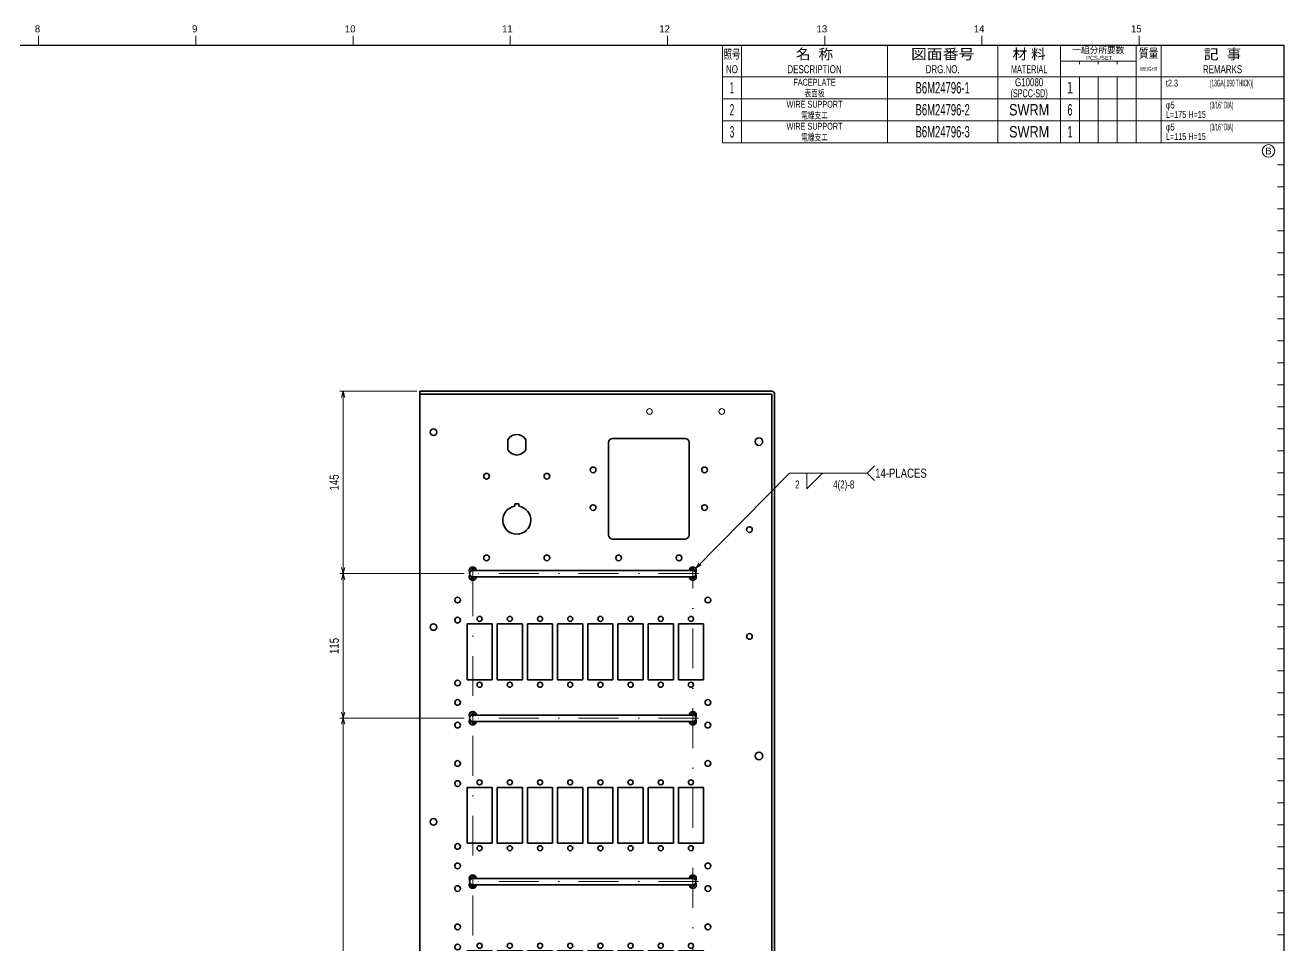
# Model space of a CAD drawing. Header units: millimetres. Extents: x 10 to 832, y 7 to 590.
# Drawn here: x 431.2 to 831.5, y 297.5 to 590.4 of the extents above; entities that cross this region are included whole.
import ezdxf
from ezdxf.enums import TextEntityAlignment as Align

# ---------------------------------------------------------------- set-up
doc = ezdxf.new("R2010")
doc.units = ezdxf.units.MM
doc.linetypes.add('DASHDOT', pattern=[25.3, 12.7, -6.3, 0, -6.3])
doc.linetypes.add('DIVIDE', pattern=[31.6, 12.7, -6.3, 0, -6.3, 0, -6.3])
for name, color, linetype in [('GR1_01', 7, 'Continuous'), ('GR1_03', 7, 'Continuous'), ('GR1_16', 7, 'Continuous'), ('図面枠B6M', 7, 'Continuous'), ('表題、部品表_01', 7, 'Continuous'), ('表題、部品表_02', 7, 'Continuous'), ('表題、部品表_03', 7, 'Continuous'), ('表題、部品表_Layer1', 7, 'Continuous')]:
    doc.layers.add(name, color=color, linetype=linetype)
doc.styles.add('HG丸ｺﾞｼｯｸM-PRO', font='')
doc.styles.get('HG丸ｺﾞｼｯｸM-PRO').set_extended_font_data('HG丸ｺﾞｼｯｸM-PRO')
pattern_1 = [(45, (0, 0), (-0.28284271, 0.28284271), [])]

# ---------------------------------------------------------------- blocks, each defined once
blk = doc.blocks.new('BLKF023')
at = {"layer": '図面枠B6M', "color": 4, "linetype": 'Continuous', "lineweight": 13}
for p, q in [((435.5, 587), (435.5, 584)), ((485.5, 587), (485.5, 584)), ((535.5, 587), (535.5, 584)), ((585.5, 587), (585.5, 584)), ((635.5, 587), (635.5, 584)), ((685.5, 587), (685.5, 584)), ((735.5, 587), (735.5, 584)), ((785.5, 587), (785.5, 584)), ((829.5, 567), (831.5, 567)), ((829.5, 560), (831.5, 560)), ((829.5, 553), (831.5, 553)), ((829.5, 546), (831.5, 546)), ((829.5, 539), (831.5, 539)), ((829.5, 532), (831.5, 532)), ((829.5, 525), (831.5, 525)), ((829.5, 518), (831.5, 518)), ((829.5, 511), (831.5, 511)), ((829.5, 504), (831.5, 504)), ((829.5, 497), (831.5, 497)), ((829.5, 490), (831.5, 490)), ((829.5, 483), (831.5, 483)), ((829.5, 476), (831.5, 476)), ((829.5, 469), (831.5, 469)), ((829.5, 462), (831.5, 462)), ((829.5, 455), (831.5, 455)), ((829.5, 448), (831.5, 448)), ((829.5, 441), (831.5, 441)), ((829.5, 434), (831.5, 434)), ((829.5, 427), (831.5, 427)), ((829.5, 420), (831.5, 420)), ((829.5, 413), (831.5, 413)), ((829.5, 406), (831.5, 406)), ((829.5, 399), (831.5, 399)), ((829.5, 392), (831.5, 392)), ((829.5, 385), (831.5, 385)), ((829.5, 378), (831.5, 378)), ((829.5, 371), (831.5, 371)), ((829.5, 364), (831.5, 364)), ((829.5, 357), (831.5, 357)), ((829.5, 350), (831.5, 350)), ((829.5, 343), (831.5, 343)), ((829.5, 336), (831.5, 336)), ((829.5, 329), (831.5, 329)), ((829.5, 322), (831.5, 322)), ((829.5, 315), (831.5, 315)), ((829.5, 308), (831.5, 308)), ((829.5, 301), (831.5, 301))]:
    blk.add_line(p, q, dxfattribs=at)
at = {"layer": '図面枠B6M', "color": 2, "linetype": 'Continuous', "lineweight": 25}
for p, q in [((35.5, 584), (831.5, 584)), ((831.5, 584), (831.5, 15))]:
    blk.add_line(p, q, dxfattribs=at)
at = {"layer": '図面枠B6M', "color": 4, "linetype": 'Continuous', "lineweight": 13, "style": 'HG丸ｺﾞｼｯｸM-PRO', "width": 1.003994}
for s, height, p in [('8', 2.25, (434.29, 587.45)), ('9', 2.25, (484.29, 587.45)), ('10', 2.255, (532.9, 587.45)), ('11', 2.255, (582.9, 587.45)), ('12', 2.255, (632.9, 587.45)), ('13', 2.255, (682.9, 587.45)), ('14', 2.255, (732.9, 587.45)), ('15', 2.255, (782.9, 587.45))]:
    blk.add_text(s, height=height, dxfattribs=at).set_placement(p, align=Align.BOTTOM_LEFT)
blk = doc.blocks.new('BLKF025')
at = {"layer": '表題、部品表_02', "color": 4, "linetype": 'Continuous', "lineweight": 13}
for p, q in [((653, 574), (653, 567)), ((653, 574), (831.5, 574)), ((659, 574), (659, 567)), ((705.5, 574), (705.5, 567)), ((740.5, 574), (740.5, 567)), ((760.5, 574), (760.5, 567)), ((766.5, 574), (766.5, 567)), ((772.5, 574), (772.5, 567)), ((778.5, 567), (778.5, 574)), ((784.5, 574), (784.5, 567)), ((792.5, 574), (792.5, 567)), ((831.5, 574), (831.5, 567)), ((653, 567), (831.5, 567))]:
    blk.add_line(p, q, dxfattribs=at)
blk = doc.blocks.new('BLKF027')
at = {"layer": '表題、部品表_02', "color": 4, "linetype": 'Continuous', "lineweight": 13}
for p, q in [((653, 567), (653, 560)), ((653, 567), (831.5, 567)), ((659, 567), (659, 560)), ((705.5, 567), (705.5, 560)), ((740.5, 567), (740.5, 560)), ((760.5, 567), (760.5, 560)), ((766.5, 567), (766.5, 560)), ((772.5, 567), (772.5, 560)), ((778.5, 560), (778.5, 567)), ((784.5, 567), (784.5, 560)), ((792.5, 567), (792.5, 560)), ((831.5, 567), (831.5, 560)), ((653, 560), (831.5, 560))]:
    blk.add_line(p, q, dxfattribs=at)
blk = doc.blocks.new('BLKF030')
at = {"layer": '表題、部品表_01', "color": 4, "linetype": 'Continuous', "lineweight": 13}
for p, q in [((653, 584), (653, 574)), ((653, 584), (831.5, 584)), ((659, 584), (659, 574)), ((705.5, 584), (705.5, 574)), ((740.5, 584), (740.5, 574)), ((760.5, 584), (760.5, 574)), ((784.5, 584), (784.5, 574)), ((792.5, 584), (792.5, 574)), ((831.5, 584), (831.5, 574)), ((760.5, 579), (784.5, 579)), ((766.5, 578), (766.5, 579)), ((772.5, 579), (772.5, 578)), ((778.5, 579), (778.5, 578)), ((653, 574), (831.5, 574))]:
    blk.add_line(p, q, dxfattribs=at)
at = {"layer": '表題、部品表_01', "color": 3, "linetype": 'Continuous', "lineweight": 35, "style": 'HG丸ｺﾞｼｯｸM-PRO'}
for s, height, width, p in [('照号', 2.909, 0.651535, (656, 581.2)), ('名  称', 3.273, 1.042426, (682.25, 581.2)), ('図面番号', 3.273, 1.127518, (723, 581.2)), ('材 料', 3.273, 1.042439, (750.5, 581.2)), ('一組分所要数', 2.036, 0.966638, (772.5, 582.5)), ('PCS./SET.', 1.309, 0.862935, (773, 580)), ('質量', 2.909, 0.781842, (788.5, 581.5)), ('記  事', 3.273, 1.042426, (812, 581.2)), ('NO', 2.545, 0.740841, (656, 576.4)), ('DESCRIPTION', 2.5455, 0.741365, (682.25, 576.4)), ('DRG.NO.', 2.545, 0.741189, (723, 576.4)), ('MATERIAL', 2.545, 0.594756, (750.5, 576.4)), ('WEIGHT', 1.309, 0.635507, (788.5, 576.5)), ('REMARKS', 2.545, 0.742803, (812, 576.4))]:
    blk.add_text(s, height=height, dxfattribs=dict(at, width=width)).set_placement(p, align=Align.MIDDLE_CENTER)
blk = doc.blocks.new('BLKF029')
at = {"layer": '表題、部品表_01', "color": 3, "linetype": 'Continuous', "lineweight": 13}
blk.add_blockref('BLKF030', (0, 0), dxfattribs=at)
blk = doc.blocks.new('BLKF031')
at = {"layer": '表題、部品表_02', "color": 4, "linetype": 'Continuous', "lineweight": 13}
for p, q in [((653, 560), (653, 553)), ((653, 560), (831.5, 560)), ((659, 560), (659, 553)), ((705.5, 560), (705.5, 553)), ((740.5, 560), (740.5, 553)), ((760.5, 560), (760.5, 553)), ((766.5, 560), (766.5, 553)), ((772.5, 560), (772.5, 553)), ((778.5, 553), (778.5, 560)), ((784.5, 560), (784.5, 553)), ((792.5, 560), (792.5, 553)), ((831.5, 560), (831.5, 553)), ((653, 553), (831.5, 553))]:
    blk.add_line(p, q, dxfattribs=at)
blk = doc.blocks.new('BLKF034')
at = {"layer": 'GR1_16', "linetype": 'DIVIDE', "lineweight": 13}
h = blk.add_hatch(dxfattribs=at)
h.set_pattern_fill('_USER', color=4, scale=0.4, angle=45, style=0, pattern_type=0)
h.set_pattern_definition(pattern_1)
edge = h.paths.add_edge_path(flags=0)
edge.add_arc((573.55, 416.92), 1.2, 0, 216.8699, ccw=False)
edge.add_line((574.75, 416.92), (573.55, 416.92))
edge.add_arc((573.55, 415.92), 1, 90, 163.7398)
edge = h.paths.add_edge_path(flags=0)
edge.add_arc((573.55, 414.92), 1.2, 143.1301, 360)
edge.add_line((574.75, 414.92), (573.55, 414.92))
edge.add_arc((573.55, 415.92), 1, 196.2602, 270, ccw=False)
at = {"layer": 'GR1_16', "color": 4, "linetype": 'DIVIDE', "lineweight": 13}
for centre, start, end in [((573.55, 416.92), 0, 216.8699), ((573.55, 414.92), 143.1301, 0)]:
    blk.add_arc(centre, 1.2, start, end, dxfattribs=at)
blk = doc.blocks.new('BLKF035')
at = {"layer": 'GR1_16', "linetype": 'DIVIDE', "lineweight": 13}
h = blk.add_hatch(dxfattribs=at)
h.set_pattern_fill('_USER', color=4, scale=0.4, angle=45, style=0, pattern_type=0)
h.set_pattern_definition(pattern_1)
edge = h.paths.add_edge_path(flags=0)
edge.add_arc((643.55, 416.92), 1.2, 323.1301, 540)
edge.add_line((642.35, 416.92), (643.55, 416.92))
edge.add_arc((643.55, 415.92), 1, 16.2602, 90, ccw=False)
edge = h.paths.add_edge_path(flags=0)
edge.add_arc((643.55, 414.92), 1.2, -180, 36.8699, ccw=False)
edge.add_line((642.35, 414.92), (643.55, 414.92))
edge.add_arc((643.55, 415.92), 1, 270, 343.7398)
at = {"layer": 'GR1_16', "color": 4, "linetype": 'DIVIDE', "lineweight": 13}
for centre, start, end in [((643.55, 416.92), 323.1301, 180), ((643.55, 414.92), 180, 36.8699)]:
    blk.add_arc(centre, 1.2, start, end, dxfattribs=at)
blk = doc.blocks.new('BLKF036')
at = {"layer": 'GR1_16', "linetype": 'DIVIDE', "lineweight": 13}
h = blk.add_hatch(dxfattribs=at)
h.set_pattern_fill('_USER', color=4, scale=0.4, angle=45, style=0, pattern_type=0)
h.set_pattern_definition(pattern_1)
edge = h.paths.add_edge_path(flags=0)
edge.add_arc((573.55, 370.92), 1.2, 0, 216.8699, ccw=False)
edge.add_line((574.75, 370.92), (573.55, 370.92))
edge.add_arc((573.55, 369.92), 1, 90, 163.7398)
edge = h.paths.add_edge_path(flags=0)
edge.add_arc((573.55, 368.92), 1.2, 143.1301, 360)
edge.add_line((574.75, 368.92), (573.55, 368.92))
edge.add_arc((573.55, 369.92), 1, 196.2602, 270, ccw=False)
at = {"layer": 'GR1_16', "color": 4, "linetype": 'DIVIDE', "lineweight": 13}
for centre, start, end in [((573.55, 370.92), 0, 216.8699), ((573.55, 368.92), 143.1301, 0)]:
    blk.add_arc(centre, 1.2, start, end, dxfattribs=at)
blk = doc.blocks.new('BLKF037')
at = {"layer": 'GR1_16', "linetype": 'DIVIDE', "lineweight": 13}
h = blk.add_hatch(dxfattribs=at)
h.set_pattern_fill('_USER', color=4, scale=0.4, angle=45, style=0, pattern_type=0)
h.set_pattern_definition(pattern_1)
edge = h.paths.add_edge_path(flags=0)
edge.add_arc((643.55, 370.92), 1.2, 323.1301, 540)
edge.add_line((642.35, 370.92), (643.55, 370.92))
edge.add_arc((643.55, 369.92), 1, 16.2602, 90, ccw=False)
edge = h.paths.add_edge_path(flags=0)
edge.add_arc((643.55, 368.92), 1.2, -180, 36.8699, ccw=False)
edge.add_line((642.35, 368.92), (643.55, 368.92))
edge.add_arc((643.55, 369.92), 1, 270, 343.7398)
at = {"layer": 'GR1_16', "color": 4, "linetype": 'DIVIDE', "lineweight": 13}
for centre, start, end in [((643.55, 370.92), 323.1301, 180), ((643.55, 368.92), 180, 36.8699)]:
    blk.add_arc(centre, 1.2, start, end, dxfattribs=at)
blk = doc.blocks.new('BLKF038')
at = {"layer": 'GR1_16', "linetype": 'DIVIDE', "lineweight": 13}
h = blk.add_hatch(dxfattribs=at)
h.set_pattern_fill('_USER', color=4, scale=0.4, angle=45, style=0, pattern_type=0)
h.set_pattern_definition(pattern_1)
edge = h.paths.add_edge_path(flags=0)
edge.add_arc((573.55, 318.92), 1.2, 0, 216.8699, ccw=False)
edge.add_line((574.75, 318.92), (573.55, 318.92))
edge.add_arc((573.55, 317.92), 1, 90, 163.7398)
edge = h.paths.add_edge_path(flags=0)
edge.add_arc((573.55, 316.92), 1.2, 143.1301, 360)
edge.add_line((574.75, 316.92), (573.55, 316.92))
edge.add_arc((573.55, 317.92), 1, 196.2602, 270, ccw=False)
at = {"layer": 'GR1_16', "color": 4, "linetype": 'DIVIDE', "lineweight": 13}
for centre, start, end in [((573.55, 318.92), 0, 216.8699), ((573.55, 316.92), 143.1301, 0)]:
    blk.add_arc(centre, 1.2, start, end, dxfattribs=at)
blk = doc.blocks.new('BLKF039')
at = {"layer": 'GR1_16', "linetype": 'DIVIDE', "lineweight": 13}
h = blk.add_hatch(dxfattribs=at)
h.set_pattern_fill('_USER', color=4, scale=0.4, angle=45, style=0, pattern_type=0)
h.set_pattern_definition(pattern_1)
edge = h.paths.add_edge_path(flags=0)
edge.add_arc((643.55, 318.92), 1.2, 323.1301, 540)
edge.add_line((642.35, 318.92), (643.55, 318.92))
edge.add_arc((643.55, 317.92), 1, 16.2602, 90, ccw=False)
edge = h.paths.add_edge_path(flags=0)
edge.add_arc((643.55, 316.92), 1.2, -180, 36.8699, ccw=False)
edge.add_line((642.35, 316.92), (643.55, 316.92))
edge.add_arc((643.55, 317.92), 1, 270, 343.7398)
at = {"layer": 'GR1_16', "color": 4, "linetype": 'DIVIDE', "lineweight": 13}
for centre, start, end in [((643.55, 318.92), 323.1301, 180), ((643.55, 316.92), 180, 36.8699)]:
    blk.add_arc(centre, 1.2, start, end, dxfattribs=at)
blk = doc.blocks.new('FXTIP_ARROW_S')
at = {"color": 0, "linetype": 'Continuous', "lineweight": -2}
for q in [(-1, 0), (-0.97, 0.26), (-0.97, -0.26)]:
    blk.add_line((0, 0), q, dxfattribs=at)
blk = doc.blocks.new('FXTIP_ARROW_E')
at = {"color": 0, "linetype": 'Continuous', "lineweight": -2}
for q in [(-1, 0), (-0.97, 0.26), (-0.97, -0.26)]:
    blk.add_line((0, 0), q, dxfattribs=at)
blk = doc.blocks.new('BLKF059')
at = {"layer": 'GR1_03', "color": 3, "linetype": 'Continuous', "lineweight": 35}
for p, q in [((573.55, 416.92), (643.55, 416.92)), ((643.55, 414.92), (573.55, 414.92))]:
    blk.add_line(p, q, dxfattribs=at)
for centre, start, end in [((573.55, 415.92), 90, 270), ((643.55, 415.92), 270, 90)]:
    blk.add_arc(centre, 1, start, end, dxfattribs=at)
blk = doc.blocks.new('BLKF058')
at = {"layer": 'GR1_03', "color": 4, "linetype": 'DASHDOT', "lineweight": 13}
for p, q in [((573.55, 417.41), (573.55, 414.4)), ((643.55, 417.41), (643.55, 414.4)), ((645.33, 415.92), (571.79, 415.92))]:
    blk.add_line(p, q, dxfattribs=at)
at = {"layer": 'GR1_03', "color": 3, "linetype": 'Continuous', "lineweight": 35}
blk.add_blockref('BLKF059', (0, 0), dxfattribs=at)
blk = doc.blocks.new('BLKF061')
at = {"layer": 'GR1_03', "color": 3, "linetype": 'Continuous', "lineweight": 35}
for p, q in [((573.55, 370.92), (643.55, 370.92)), ((643.55, 368.92), (573.55, 368.92))]:
    blk.add_line(p, q, dxfattribs=at)
for centre, start, end in [((573.55, 369.92), 90, 270), ((643.55, 369.92), 270, 90)]:
    blk.add_arc(centre, 1, start, end, dxfattribs=at)
blk = doc.blocks.new('BLKF060')
at = {"layer": 'GR1_03', "color": 4, "linetype": 'DASHDOT', "lineweight": 13}
for p, q in [((645.33, 369.92), (571.79, 369.92)), ((573.55, 371.41), (573.55, 368.4)), ((643.55, 371.41), (643.55, 368.4))]:
    blk.add_line(p, q, dxfattribs=at)
at = {"layer": 'GR1_03', "color": 3, "linetype": 'Continuous', "lineweight": 35}
blk.add_blockref('BLKF061', (0, 0), dxfattribs=at)
blk = doc.blocks.new('BLKF063')
at = {"layer": 'GR1_03', "color": 3, "linetype": 'Continuous', "lineweight": 35}
for p, q in [((573.55, 318.92), (643.55, 318.92)), ((643.55, 316.92), (573.55, 316.92))]:
    blk.add_line(p, q, dxfattribs=at)
for centre, start, end in [((573.55, 317.92), 90, 270), ((643.55, 317.92), 270, 90)]:
    blk.add_arc(centre, 1, start, end, dxfattribs=at)
blk = doc.blocks.new('BLKF062')
at = {"layer": 'GR1_03', "color": 4, "linetype": 'DASHDOT', "lineweight": 13}
for p, q in [((645.33, 317.92), (571.79, 317.92)), ((573.55, 319.41), (573.55, 316.4)), ((643.55, 319.41), (643.55, 316.4))]:
    blk.add_line(p, q, dxfattribs=at)
at = {"layer": 'GR1_03', "color": 3, "linetype": 'Continuous', "lineweight": 35}
blk.add_blockref('BLKF063', (0, 0), dxfattribs=at)
blk = doc.blocks.new('BLKF077')
at = {"layer": 'GR1_01', "color": 3, "linetype": 'Continuous', "lineweight": 35}
for p, q in [((588.19, 438.1), (586.91, 438.1)), ((586.91, 437.33), (586.91, 438.1)), ((588.19, 437.33), (588.19, 438.1))]:
    blk.add_line(p, q, dxfattribs=at)
blk.add_arc((587.55, 432.92), 4.46, 98.2503, 81.7497, dxfattribs=at)
blk = doc.blocks.new('BLKF078')
at = {"layer": 'GR1_01', "color": 3, "linetype": 'Continuous', "lineweight": 35}
for p, q in [((584.69, 455.35), (584.69, 458.48)), ((590.41, 455.35), (590.41, 458.48))]:
    blk.add_line(p, q, dxfattribs=at)
for start, end in [(28.6816, 151.3184), (208.6816, 331.3184)]:
    blk.add_arc((587.55, 456.92), 3.26, start, end, dxfattribs=at)
blk = doc.blocks.new('BLKF079')
at = {"layer": 'GR1_01', "color": 3, "linetype": 'Continuous', "lineweight": 35}
for p, q in [((668.63, 473.92), (556.75, 473.92)), ((556.75, 473.92), (556.75, 471.92)), ((556.75, 473), (668.63, 473)), ((668.63, 473), (668.63, 142.84)), ((669.55, 142.84), (669.55, 473)), ((556.75, 143.92), (556.75, 471.92)), ((556.75, 141.92), (556.75, 143.92)), ((668.63, 142.84), (556.75, 142.84)), ((668.63, 141.92), (556.75, 141.92))]:
    blk.add_line(p, q, dxfattribs=at)
for centre, start, end in [((668.63, 473), 0, 90), ((668.63, 142.84), 270, 0)]:
    blk.add_arc(centre, 0.92, start, end, dxfattribs=at)
blk = doc.blocks.new('BLKF080')
at = {"layer": 'GR1_01', "color": 3, "linetype": 'Continuous', "lineweight": 35}
for p, q in [((616.75, 452.92), (616.75, 457.64)), ((641.07, 458.92), (618.03, 458.92)), ((642.35, 452.92), (642.35, 457.64)), ((616.75, 432.92), (616.75, 452.92)), ((642.35, 432.92), (642.35, 452.92)), ((616.75, 428.2), (616.75, 432.92)), ((642.35, 428.2), (642.35, 432.92)), ((641.07, 426.92), (618.03, 426.92))]:
    blk.add_line(p, q, dxfattribs=at)
for centre, start, end in [((618.03, 457.64), 90, 180), ((641.07, 457.64), 0, 90), ((618.03, 428.2), 180, 270), ((641.07, 428.2), 270, 0)]:
    blk.add_arc(centre, 1.28, start, end, dxfattribs=at)
blk = doc.blocks.new('BLKF076')
at = {"layer": 'GR1_01', "color": 3, "linetype": 'Continuous', "lineweight": 35}
for p, q in [((571.75, 399.92), (579.75, 399.92)), ((571.75, 382.16), (571.75, 399.92)), ((579.75, 399.92), (579.75, 382.16)), ((581.35, 399.92), (589.35, 399.92)), ((581.35, 382.16), (581.35, 399.92)), ((589.35, 399.92), (589.35, 382.16)), ((590.95, 399.92), (598.95, 399.92)), ((590.95, 382.16), (590.95, 399.92)), ((598.95, 399.92), (598.95, 382.16)), ((600.55, 399.92), (608.55, 399.92)), ((600.55, 382.16), (600.55, 399.92)), ((608.55, 399.92), (608.55, 382.16)), ((610.15, 399.92), (618.15, 399.92)), ((610.15, 382.16), (610.15, 399.92)), ((618.15, 399.92), (618.15, 382.16)), ((619.75, 399.92), (627.75, 399.92)), ((619.75, 382.16), (619.75, 399.92)), ((627.75, 399.92), (627.75, 382.16)), ((629.35, 399.92), (637.35, 399.92)), ((629.35, 382.16), (629.35, 399.92)), ((637.35, 399.92), (637.35, 382.16)), ((638.95, 399.92), (646.95, 399.92)), ((638.95, 382.16), (638.95, 399.92)), ((646.95, 399.92), (646.95, 382.16)), ((579.75, 382.16), (571.75, 382.16)), ((589.35, 382.16), (581.35, 382.16)), ((598.95, 382.16), (590.95, 382.16)), ((608.55, 382.16), (600.55, 382.16)), ((618.15, 382.16), (610.15, 382.16)), ((627.75, 382.16), (619.75, 382.16)), ((637.35, 382.16), (629.35, 382.16)), ((646.95, 382.16), (638.95, 382.16)), ((571.75, 347.92), (579.75, 347.92)), ((571.75, 330.16), (571.75, 347.92)), ((579.75, 347.92), (579.75, 330.16)), ((581.35, 347.92), (589.35, 347.92)), ((581.35, 330.16), (581.35, 347.92)), ((589.35, 347.92), (589.35, 330.16)), ((590.95, 347.92), (598.95, 347.92)), ((590.95, 330.16), (590.95, 347.92)), ((598.95, 347.92), (598.95, 330.16)), ((600.55, 347.92), (608.55, 347.92)), ((600.55, 330.16), (600.55, 347.92)), ((608.55, 347.92), (608.55, 330.16)), ((610.15, 347.92), (618.15, 347.92)), ((610.15, 330.16), (610.15, 347.92)), ((618.15, 347.92), (618.15, 330.16)), ((619.75, 347.92), (627.75, 347.92)), ((619.75, 330.16), (619.75, 347.92)), ((627.75, 347.92), (627.75, 330.16)), ((629.35, 347.92), (637.35, 347.92)), ((629.35, 330.16), (629.35, 347.92)), ((637.35, 347.92), (637.35, 330.16)), ((638.95, 347.92), (646.95, 347.92)), ((638.95, 330.16), (638.95, 347.92)), ((646.95, 347.92), (646.95, 330.16)), ((579.75, 330.16), (571.75, 330.16)), ((589.35, 330.16), (581.35, 330.16)), ((598.95, 330.16), (590.95, 330.16)), ((608.55, 330.16), (600.55, 330.16)), ((618.15, 330.16), (610.15, 330.16)), ((627.75, 330.16), (619.75, 330.16)), ((637.35, 330.16), (629.35, 330.16)), ((646.95, 330.16), (638.95, 330.16)), ((571.75, 295.92), (579.75, 295.92)), ((571.75, 278.16), (571.75, 295.92)), ((579.75, 295.92), (579.75, 278.16)), ((581.35, 295.92), (589.35, 295.92)), ((581.35, 278.16), (581.35, 295.92)), ((589.35, 295.92), (589.35, 278.16)), ((590.95, 295.92), (598.95, 295.92)), ((590.95, 278.16), (590.95, 295.92)), ((598.95, 295.92), (598.95, 278.16)), ((600.55, 295.92), (608.55, 295.92)), ((600.55, 278.16), (600.55, 295.92)), ((608.55, 295.92), (608.55, 278.16)), ((610.15, 295.92), (618.15, 295.92)), ((610.15, 278.16), (610.15, 295.92)), ((618.15, 295.92), (618.15, 278.16)), ((619.75, 295.92), (627.75, 295.92)), ((619.75, 278.16), (619.75, 295.92)), ((627.75, 295.92), (627.75, 278.16)), ((629.35, 295.92), (637.35, 295.92)), ((629.35, 278.16), (629.35, 295.92)), ((637.35, 295.92), (637.35, 278.16)), ((638.95, 295.92), (646.95, 295.92)), ((638.95, 278.16), (638.95, 295.92)), ((646.95, 295.92), (646.95, 278.16)), ((579.75, 278.16), (571.75, 278.16)), ((589.35, 278.16), (581.35, 278.16)), ((598.95, 278.16), (590.95, 278.16)), ((608.55, 278.16), (600.55, 278.16)), ((618.15, 278.16), (610.15, 278.16)), ((627.75, 278.16), (619.75, 278.16)), ((637.35, 278.16), (629.35, 278.16)), ((646.95, 278.16), (638.95, 278.16)), ((571.75, 243.92), (579.75, 243.92)), ((571.75, 226.16), (571.75, 243.92)), ((579.75, 243.92), (579.75, 226.16)), ((581.35, 243.92), (589.35, 243.92)), ((581.35, 226.16), (581.35, 243.92)), ((589.35, 243.92), (589.35, 226.16)), ((590.95, 243.92), (598.95, 243.92)), ((590.95, 226.16), (590.95, 243.92)), ((598.95, 243.92), (598.95, 226.16)), ((600.55, 243.92), (608.55, 243.92)), ((600.55, 226.16), (600.55, 243.92)), ((608.55, 243.92), (608.55, 226.16)), ((610.15, 243.92), (618.15, 243.92)), ((610.15, 226.16), (610.15, 243.92)), ((618.15, 243.92), (618.15, 226.16)), ((619.75, 243.92), (627.75, 243.92)), ((619.75, 226.16), (619.75, 243.92)), ((627.75, 243.92), (627.75, 226.16)), ((629.35, 243.92), (637.35, 243.92)), ((629.35, 226.16), (629.35, 243.92)), ((637.35, 243.92), (637.35, 226.16)), ((638.95, 243.92), (646.95, 243.92)), ((638.95, 226.16), (638.95, 243.92)), ((646.95, 243.92), (646.95, 226.16)), ((579.75, 226.16), (571.75, 226.16)), ((589.35, 226.16), (581.35, 226.16)), ((598.95, 226.16), (590.95, 226.16)), ((608.55, 226.16), (600.55, 226.16)), ((618.15, 226.16), (610.15, 226.16)), ((627.75, 226.16), (619.75, 226.16)), ((637.35, 226.16), (629.35, 226.16)), ((646.95, 226.16), (638.95, 226.16)), ((571.75, 191.92), (572.58, 191.92)), ((571.75, 174.16), (571.75, 191.92)), ((572.58, 191.92), (578.93, 191.92)), ((578.93, 191.92), (579.75, 191.92)), ((579.75, 191.92), (579.75, 174.16)), ((582.15, 174.16), (582.15, 191.92)), ((582.15, 191.92), (598.15, 191.92)), ((598.15, 191.92), (598.15, 174.16)), ((600.55, 191.92), (608.55, 191.92)), ((600.55, 174.16), (600.55, 191.92)), ((608.55, 191.92), (608.55, 174.16)), ((610.15, 191.92), (618.15, 191.92)), ((610.15, 174.16), (610.15, 191.92)), ((618.15, 191.92), (618.15, 174.16)), ((619.75, 191.92), (627.75, 191.92)), ((619.75, 174.16), (619.75, 191.92)), ((627.75, 191.92), (627.75, 174.16)), ((629.35, 191.92), (637.35, 191.92)), ((629.35, 174.16), (629.35, 191.92)), ((637.35, 191.92), (637.35, 174.16)), ((638.95, 191.92), (646.95, 191.92)), ((638.95, 174.16), (638.95, 191.92)), ((646.95, 191.92), (646.95, 174.16)), ((572.58, 174.16), (571.75, 174.16)), ((578.93, 174.16), (572.58, 174.16)), ((579.75, 174.16), (578.93, 174.16)), ((598.15, 174.16), (582.15, 174.16)), ((608.55, 174.16), (600.55, 174.16)), ((618.15, 174.16), (610.15, 174.16)), ((627.75, 174.16), (619.75, 174.16)), ((637.35, 174.16), (629.35, 174.16)), ((646.95, 174.16), (638.95, 174.16))]:
    blk.add_line(p, q, dxfattribs=at)
at = {"layer": 'GR1_01', "color": 254, "linetype": 'Continuous', "lineweight": 13}
for centre in [(629.75, 467.52), (652.75, 467.52)]:
    blk.add_circle(centre, 0.9, dxfattribs=at)
at = {"layer": 'GR1_01', "color": 3, "linetype": 'Continuous', "lineweight": 35}
for centre, radius in [((561.05, 460.92), 1.04), ((664.55, 457.92), 1.2), ((611.83, 448.92), 0.9), ((647.27, 448.92), 0.9), ((577.95, 446.92), 0.9), ((597.15, 446.92), 0.9), ((611.83, 436.92), 0.9), ((647.27, 436.92), 0.9), ((577.95, 420.92), 0.9), ((597.15, 420.92), 0.9), ((619.95, 420.92), 0.9), ((639.15, 420.92), 0.9), ((568.75, 407.52), 0.9), ((648.35, 407.52), 0.9), ((568.75, 401.12), 0.9), ((575.75, 401.52), 0.8), ((585.35, 401.52), 0.8), ((594.95, 401.52), 0.8), ((604.55, 401.52), 0.8), ((614.15, 401.52), 0.8), ((623.75, 401.52), 0.8), ((633.35, 401.52), 0.8), ((642.95, 401.52), 0.8), ((561.05, 398.92), 1.04), ((568.75, 381.12), 0.9), ((575.75, 380.56), 0.8), ((585.35, 380.56), 0.8), ((594.95, 380.56), 0.8), ((604.55, 380.56), 0.8), ((614.15, 380.56), 0.8), ((623.75, 380.56), 0.8), ((633.35, 380.56), 0.8), ((642.95, 380.56), 0.8), ((568.75, 374.92), 0.9), ((648.35, 374.92), 0.9), ((568.75, 367.72), 0.9), ((648.35, 367.72), 0.9), ((568.75, 355.52), 0.9), ((648.35, 355.52), 0.9), ((664.55, 357.92), 1.2), ((568.75, 349.12), 0.9), ((575.75, 349.52), 0.8), ((585.35, 349.52), 0.8), ((594.95, 349.52), 0.8), ((604.55, 349.52), 0.8), ((614.15, 349.52), 0.8), ((623.75, 349.52), 0.8), ((633.35, 349.52), 0.8), ((642.95, 349.52), 0.8), ((561.05, 336.92), 1.04), ((568.75, 329.12), 0.9), ((575.75, 328.56), 0.8), ((585.35, 328.56), 0.8), ((594.95, 328.56), 0.8), ((604.55, 328.56), 0.8), ((614.15, 328.56), 0.8), ((623.75, 328.56), 0.8), ((633.35, 328.56), 0.8), ((642.95, 328.56), 0.8), ((568.75, 322.92), 0.9), ((648.35, 322.92), 0.9), ((568.75, 315.72), 0.9), ((648.35, 315.72), 0.9), ((568.75, 303.52), 0.9), ((648.35, 303.52), 0.9), ((568.75, 297.12), 0.9), ((575.75, 297.52), 0.8), ((585.35, 297.52), 0.8), ((594.95, 297.52), 0.8), ((604.55, 297.52), 0.8), ((614.15, 297.52), 0.8), ((623.75, 297.52), 0.8), ((633.35, 297.52), 0.8), ((642.95, 297.52), 0.8), ((568.75, 277.12), 0.9), ((575.75, 276.56), 0.8), ((585.35, 276.56), 0.8), ((594.95, 276.56), 0.8), ((604.55, 276.56), 0.8), ((614.15, 276.56), 0.8), ((623.75, 276.56), 0.8), ((633.35, 276.56), 0.8), ((642.95, 276.56), 0.8), ((561.05, 274.92), 1.04), ((568.75, 270.92), 0.9), ((648.35, 270.92), 0.9), ((568.75, 263.72), 0.9), ((648.35, 263.72), 0.9), ((664.55, 257.92), 1.2), ((568.75, 251.52), 0.9), ((648.35, 251.52), 0.9), ((568.75, 245.12), 0.9), ((575.75, 245.52), 0.8), ((585.35, 245.52), 0.8), ((594.95, 245.52), 0.8), ((604.55, 245.52), 0.8), ((614.15, 245.52), 0.8), ((623.75, 245.52), 0.8), ((633.35, 245.52), 0.8), ((642.95, 245.52), 0.8), ((568.75, 225.12), 0.9), ((575.75, 224.56), 0.8), ((585.35, 224.56), 0.8), ((594.95, 224.56), 0.8), ((604.55, 224.56), 0.8), ((614.15, 224.56), 0.8), ((623.75, 224.56), 0.8), ((633.35, 224.56), 0.8), ((642.95, 224.56), 0.8), ((568.75, 218.92), 0.9), ((648.35, 218.92), 0.9), ((561.05, 212.92), 1.04), ((568.75, 211.72), 0.9), ((648.35, 211.72), 0.9), ((568.75, 199.52), 0.9), ((648.35, 199.52), 0.9), ((568.75, 193.12), 0.9), ((575.75, 193.52), 0.8), ((586.34, 193.52), 0.8), ((593.96, 193.52), 0.8), ((604.55, 193.52), 0.8), ((614.15, 193.52), 0.8), ((623.75, 193.52), 0.8), ((633.35, 193.52), 0.8), ((642.95, 193.52), 0.8), ((568.75, 173.12), 0.9), ((575.75, 172.56), 0.8), ((586.34, 172.56), 0.8), ((593.96, 172.56), 0.8), ((604.55, 172.56), 0.8), ((614.15, 172.56), 0.8), ((623.75, 172.56), 0.8), ((633.35, 172.56), 0.8), ((642.95, 172.56), 0.8), ((568.75, 166.92), 0.9), ((648.35, 166.92), 0.9), ((568.75, 159.72), 0.9), ((648.35, 159.72), 0.9), ((664.55, 157.92), 1.2), ((561.05, 150.92), 1.04)]:
    blk.add_circle(centre, radius, dxfattribs=at)
at = {"layer": 'GR1_01', "color": 254, "linetype": 'Continuous', "lineweight": 35}
for centre in [(661.55, 429.92), (661.55, 395.92)]:
    blk.add_circle(centre, 0.9, dxfattribs=at)
at = {"layer": 'GR1_01', "color": 3, "linetype": 'Continuous', "lineweight": 35}
for name in ['BLKF079', 'BLKF078', 'BLKF080', 'BLKF077']:
    blk.add_blockref(name, (0, 0), dxfattribs=at)
blk = doc.blocks.new('BLKF089')
at = {"layer": '表題、部品表_Layer1', "color": 4, "linetype": 'Continuous', "lineweight": 13}
blk.add_circle((826.62, 550.4), 2, dxfattribs=at)
at = {"layer": '表題、部品表_Layer1', "color": 4, "linetype": 'Continuous', "lineweight": 13, "style": 'HG丸ｺﾞｼｯｸM-PRO', "width": 1.04272}
blk.add_text('B', height=2.18, dxfattribs=at).set_placement((826.62, 550.4), align=Align.MIDDLE_CENTER)

msp = doc.modelspace()

# ---------------------------------------------------------------- linework, layer by layer
at = {"layer": 'GR1_01', "color": 4, "linetype": 'DASHDOT', "lineweight": 13}
for p, q in [((573.55, 148.4), (573.55, 417.41)), ((643.55, 157.2), (643.55, 417.41))]:
    msp.add_line(p, q, dxfattribs=at)
at = {"layer": 'GR1_16', "color": 254, "linetype": 'Continuous', "lineweight": 13}
for p, q in [((555.75, 473.92), (531.32, 473.92)), ((532.32, 415.92), (532.32, 473.92)), ((570.79, 415.92), (531.32, 415.92)), ((532.32, 369.92), (532.32, 415.92)), ((570.79, 369.92), (531.32, 369.92)), ((532.32, 161.92), (532.32, 369.92))]:
    msp.add_line(p, q, dxfattribs=at)
at = {"layer": 'GR1_16', "color": 4, "linetype": 'Continuous', "lineweight": 13}
for p, q in [((701.33, 450.18), (699.03, 447.88)), ((644.5, 417.66), (674.32, 447.88)), ((674.32, 447.88), (699.03, 447.88)), ((679.76, 447.88), (679.76, 442.88)), ((679.76, 442.88), (684.76, 447.88)), ((701.33, 445.59), (699.03, 447.88))]:
    msp.add_line(p, q, dxfattribs=at)

# ---------------------------------------------------------------- block references
at = {"layer": 'GR1_01', "color": 3, "linetype": 'Continuous', "lineweight": 35}
msp.add_blockref('BLKF076', (0, 0), dxfattribs=at)
at = {"layer": 'GR1_03', "color": 4, "linetype": 'DASHDOT', "lineweight": 13}
for name in ['BLKF058', 'BLKF060', 'BLKF062']:
    msp.add_blockref(name, (0, 0), dxfattribs=at)
at = {"layer": 'GR1_16', "color": 254, "linetype": 'Continuous', "lineweight": 13, "xscale": 2, "yscale": 2}
for name, p, rotation in [('FXTIP_ARROW_E', (532.32, 473.92), 90), ('FXTIP_ARROW_S', (532.32, 415.92), 270), ('FXTIP_ARROW_E', (532.32, 415.92), 90), ('FXTIP_ARROW_S', (532.32, 369.92), 270), ('FXTIP_ARROW_E', (532.32, 369.92), 90)]:
    msp.add_blockref(name, p, dxfattribs=dict(at, rotation=rotation))
at = {"layer": 'GR1_16', "color": 4, "linetype": 'DIVIDE', "lineweight": 13}
for name in ['BLKF034', 'BLKF035', 'BLKF036', 'BLKF037', 'BLKF038', 'BLKF039']:
    msp.add_blockref(name, (0, 0), dxfattribs=at)
at = {"layer": 'GR1_16', "color": 4, "linetype": 'Continuous', "lineweight": 13, "xscale": 2, "yscale": 2, "rotation": 225.3856212080581}
msp.add_blockref('FXTIP_ARROW_S', (644.5, 417.66), dxfattribs=at)
at = {"layer": '図面枠B6M', "color": 4, "linetype": 'Continuous', "lineweight": 13}
msp.add_blockref('BLKF023', (0, 0), dxfattribs=at)
at = {"layer": '表題、部品表_01', "color": 3, "linetype": 'Continuous', "lineweight": 13}
msp.add_blockref('BLKF029', (0, 0), dxfattribs=at)
at = {"layer": '表題、部品表_02', "color": 4, "linetype": 'Continuous', "lineweight": 13}
for name in ['BLKF025', 'BLKF027', 'BLKF031']:
    msp.add_blockref(name, (0, 0), dxfattribs=at)
at = {"layer": '表題、部品表_Layer1', "color": 4, "linetype": 'Continuous', "lineweight": 13}
msp.add_blockref('BLKF089', (0, 0), dxfattribs=at)

# ---------------------------------------------------------------- texts
at = {"layer": 'GR1_16', "color": 3, "linetype": 'Continuous', "lineweight": 35, "style": 'HG丸ｺﾞｼｯｸM-PRO', "width": 0.782951}
msp.add_text('14-PLACES', height=2.909, dxfattribs=at).set_placement((701.53, 447.88), align=Align.MIDDLE_LEFT)
at = {"layer": 'GR1_16', "color": 254, "linetype": 'Continuous', "lineweight": 35, "style": 'HG丸ｺﾞｼｯｸM-PRO', "width": 0.784542}
for s, p in [('145', (531.82, 444.92)), ('115', (531.82, 392.92))]:
    msp.add_text(s, height=2.909, rotation=90, dxfattribs=at).set_placement(p, align=Align.BOTTOM_CENTER)
at = {"layer": 'GR1_16', "color": 3, "linetype": 'Continuous', "lineweight": 35, "style": 'HG丸ｺﾞｼｯｸM-PRO'}
for s, height, width, p in [('2', 2.55, 0.740651, (676.78, 444.28)), ('4(2)-8', 2.545, 0.739781, (691.55, 444.28))]:
    msp.add_text(s, height=height, dxfattribs=dict(at, width=width)).set_placement(p, align=Align.MIDDLE_CENTER)
at = {"layer": '表題、部品表_03', "color": 3, "linetype": 'Continuous', "lineweight": 35, "style": 'HG丸ｺﾞｼｯｸM-PRO'}
for s, height, width, p in [('FACEPLATE', 2.182, 0.692523, (682.25, 572.25)), ('G10080', 2.545, 0.740408, (750.5, 572.25)), ('1', 3.64, 0.521199, (656, 570.5)), ('表面板', 2.182, 0.692256, (682.25, 568.75)), ('B6M24796-1', 3.636, 0.619572, (723, 570.5)), ('(SPCC-SD)', 2.545, 0.652377, (750.5, 568.75)), ('１', 3.64, 0.578238, (763.5, 570.5)), ('2', 3.64, 0.521199, (656, 563.5)), ('WIRE SUPPORT', 2.1818, 0.691856, (682.25, 565.25)), ('B6M24796-2', 3.636, 0.619572, (723, 563.5)), ('SWRM', 3.636, 0.830719, (750.5, 563.5)), ('6', 3.64, 0.576062, (763.5, 563.5)), ('電線支エ', 2.182, 0.692256, (682.25, 561.75)), ('3', 3.64, 0.521199, (656, 556.5)), ('WIRE SUPPORT', 2.1818, 0.691856, (682.25, 558.25)), ('B6M24796-3', 3.636, 0.619572, (723, 556.5)), ('SWRM', 3.636, 0.830719, (750.5, 556.5)), ('1', 3.64, 0.576062, (763.5, 556.5)), ('電線支エ', 2.182, 0.692256, (682.25, 554.75))]:
    msp.add_text(s, height=height, dxfattribs=dict(at, width=width)).set_placement(p, align=Align.MIDDLE_CENTER)
for s, height, width, p in [('t2.3', 2.182, 0.690457, (794, 572)), ('(13GA(.090 THICK))', 2.1818, 0.416535, (808, 572)), ('φ5', 2.182, 0.691838, (794, 565)), ('(3/16" DIA)', 2.1818, 0.416548, (808, 565)), ('L=175 H=15', 2.182, 0.691329, (794, 562)), ('φ5', 2.182, 0.691838, (794, 558)), ('(3/16" DIA)', 2.1818, 0.416548, (808, 558)), ('L=115 H=15', 2.182, 0.691329, (794, 555))]:
    msp.add_text(s, height=height, dxfattribs=dict(at, width=width)).set_placement(p, align=Align.MIDDLE_LEFT)

doc.saveas('drawing.dxf')
